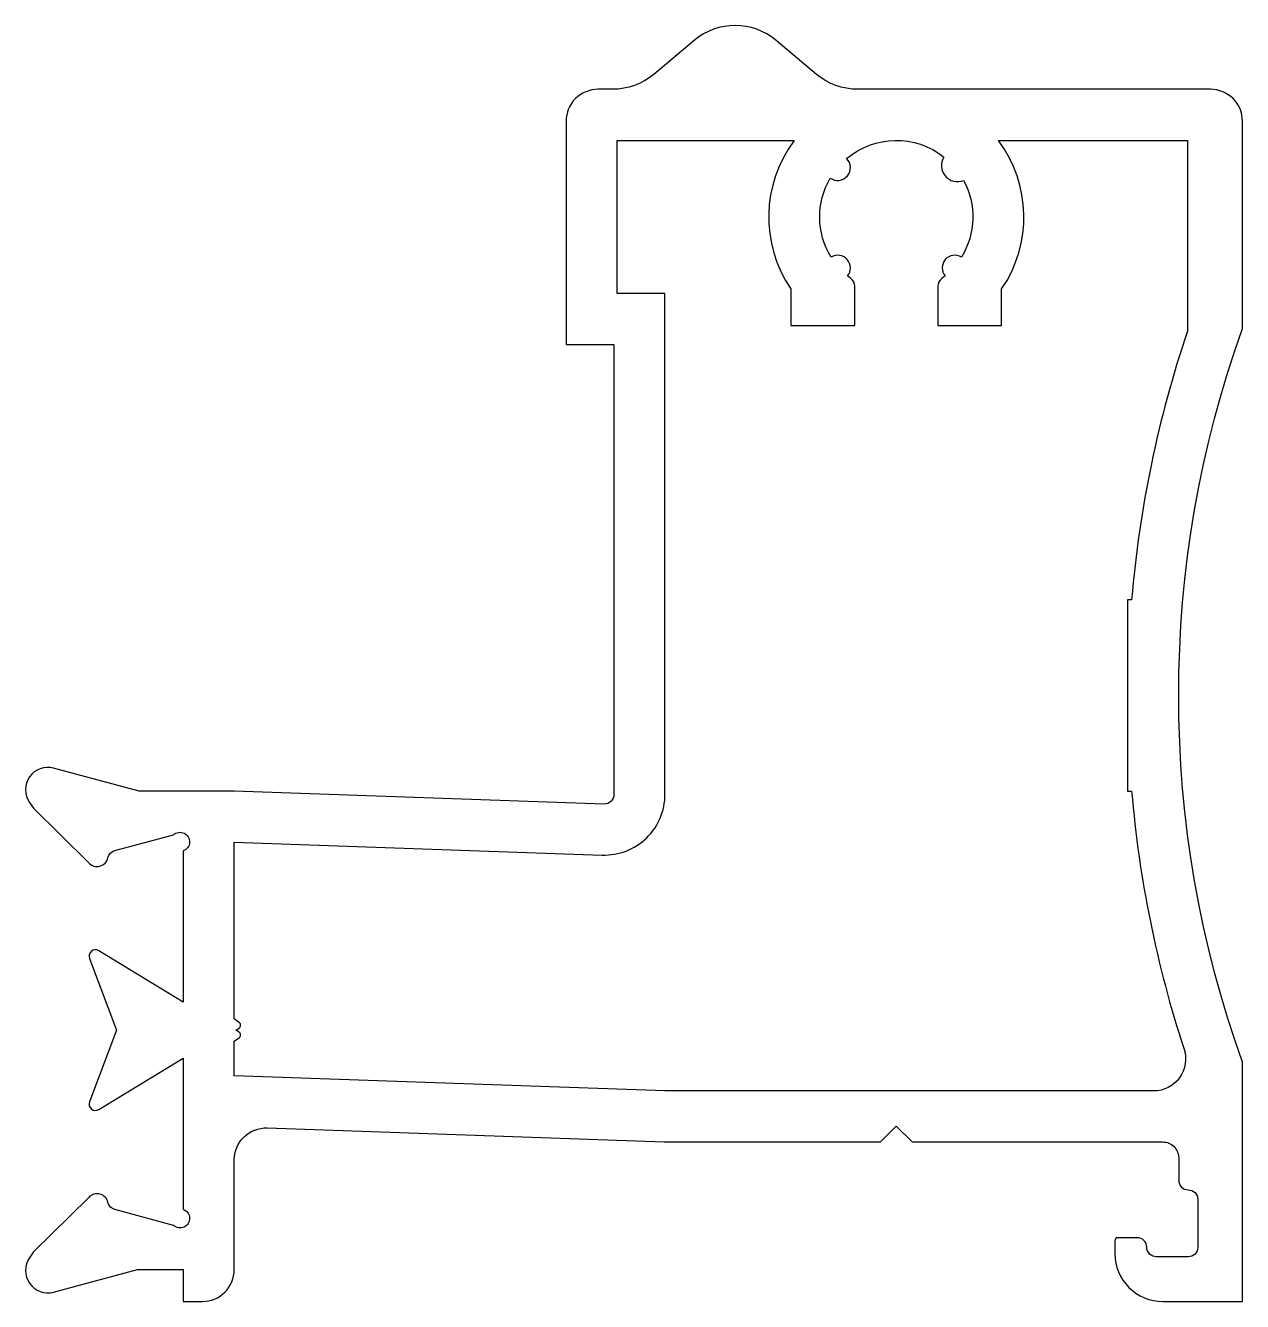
# Model space of a CAD drawing. Extents: x 845.1 to 883.2, y -24.3 to 15.7.
import ezdxf

# ---------------------------------------------------------------- set-up
doc = ezdxf.new("R2010")
doc.units = 0
doc.header["$LTSCALE"] = 15
doc.layers.get('0').update_dxf_attribs({"linetype": 'CONTINUOUS'})

msp = doc.modelspace()

# ---------------------------------------------------------------- linework, layer by layer
at = {"ltscale": 5}
msp.add_lwpolyline([(851.642, -8.32), (848.666, -8.32), (845.98, -7.602, 0.700084), (845.226, -8.679), (845.352, -8.859), (847.081, -10.57, 0.607471), (847.681, -10.412, -0.283637), (847.9, -10.185), (849.737, -9.693, -1.229391), (850.042, -10.195), (850.042, -14.939), (847.395, -13.324, 0.713664), (847.104, -13.565), (847.951, -15.813), (847.104, -18.062, 0.713664), (847.395, -18.303), (850.042, -16.688), (850.042, -21.432, -1.229391), (849.737, -21.934), (847.9, -21.442, -0.283637), (847.681, -21.215, 0.607471), (847.081, -21.057), (845.352, -22.768), (845.226, -22.947, 0.700084), (845.98, -24.025), (848.614, -23.32), (850.042, -23.32), (850.042, -24.32), (850.642, -24.32, 0.414214), (851.642, -23.32), (851.642, -19.879, -0.424628), (852.677, -18.88), (865.114, -19.32), (871.892, -19.32), (872.392, -18.82), (872.892, -19.32), (880.742, -19.32, -0.414214), (881.242, -19.82), (881.242, -20.52, 0.414214), (881.542, -20.82, -0.414214), (881.842, -21.12), (881.842, -22.62, -0.414214), (881.542, -22.92), (880.542, -22.92, -0.414214), (880.242, -22.62, 0.414214), (879.942, -22.32), (879.342, -22.32, 0.414214), (879.242, -22.42), (879.242, -22.82, 0.414214), (880.742, -24.32), (883.242, -24.32), (883.242, -16.82, -0.173913), (883.242, 6.18), (883.242, 8.973), (883.242, 12.68, 0.414214), (882.242, 13.68), (871.181, 13.68, -0.176327), (869.895, 14.148), (868.627, 15.212, 0.36397), (866.056, 15.212), (864.788, 14.148, -0.176327), (863.502, 13.68), (863.042, 13.68, 0.414214), (862.042, 12.68), (862.042, 5.68), (863.542, 5.68), (863.542, -8.425, -0.424475), (863.231, -8.725), (851.638, -8.32)], format="xyb", dxfattribs=at)
msp.add_lwpolyline([(851.795, -15.879), (851.692, -15.813), (851.795, -15.748, 0.524993), (851.802, -15.583), (851.642, -15.463), (851.642, -9.921), (863.175, -10.324, 0.424475), (865.142, -8.425), (865.142, 7.28), (863.642, 7.28), (863.642, 12.08), (869.192, 12.08, 0.32128), (869.09, 7.421), (869.09, 6.28), (871.09, 6.28), (871.09, 7.506, 0.238381), (870.968, 7.747), (870.864, 7.828, 0.838421), (870.347, 8.423, -0.277447), (870.322, 10.896, 0.919866), (870.835, 11.506, -0.358846), (873.886, 11.557, 0.737028), (874.5, 10.826, -0.268455), (874.436, 8.423, 0.838421), (873.919, 7.828), (873.815, 7.747, 0.238381), (873.693, 7.506), (873.693, 6.28), (875.693, 6.28), (875.693, 7.421, 0.32128), (875.592, 12.08), (881.519, 12.08), (881.519, 6.099, 0.060507), (879.768, -2.32), (879.642, -2.32), (879.642, -8.32), (879.768, -8.32, 0.058056), (881.41, -16.409, -0.510164), (880.459, -17.72), (865.142, -17.72), (851.642, -17.249), (851.642, -16.163), (851.802, -16.043, 0.524993)], format="xyb", close=True, dxfattribs=at)

doc.saveas('drawing.dxf')
